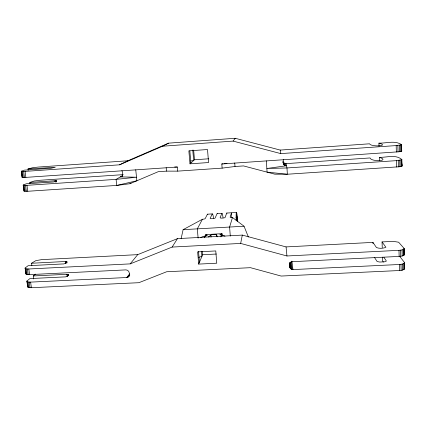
<?xml version="1.0" encoding="UTF-8"?>
<svg xmlns="http://www.w3.org/2000/svg" width="426" height="426" viewBox="0 0 426 426"><rect width="100%" height="100%" fill="white"/><g stroke="black" fill="none" stroke-linecap="round" stroke-linejoin="round"><path stroke-width="0.64" d="M236.393 220.205L236.494 214.901L237.16 217.313L237.442 221.105M399.524 256.143L404.407 262.4L404.7 268.865L402.549 270.127L399.513 270.526L281.144 276.053L250.477 267.682L166.651 271.751L138.865 282.699L31.386 287.715L28.899 287.593L27.717 286.991L26.955 281.011L29.889 278.588L63.964 276.937C65.764 277.651 71.366 274.056 66.893 274.301L33.281 275.947L33.691 278.955M27.717 286.991L26.955 281.011M26.944 281.426L28.127 282.007L30.608 282.118L126.778 277.523C130.952 277.177 129.935 269.642 125.942 269.882L29.575 274.626L27.088 274.525L25.906 273.977L25.145 267.981L28.111 265.717L62.308 263.976C64.044 264.652 69.763 261.255 65.274 261.511L31.54 263.247L31.875 265.675M25.906 273.977L25.145 267.981M289.478 262.757C289.531 265.355 289.211 269.674 292.95 269.583L399.354 264.498L402.394 264.099L404.551 262.869M379.475 160.336L379.38 157.316C386.733 157.636 395.381 154.105 401.814 159.457L402.112 166.034L399.881 166.726L287.353 174.234L274.797 174.181L243.544 165.922L234.998 166.497L222.127 168.132L177.669 171.135L166.513 171.135L158.211 171.699L129.967 183.707L116.745 185.427L27.749 191.269L23.994 191.093L23.212 185.006L26.279 183.782L51.839 182.067C53.202 182.403 59.635 180.416 55.029 180.736L29.825 182.435L29.996 183.707M23.994 191.093L23.212 185.006M177.669 171.135L177.296 167.024L25.869 177.381L22.109 177.291L21.327 171.183L24.431 170.139L50.864 168.281L55.263 167.301L28.02 168.989L28.196 170.272M22.109 177.291L21.327 171.183M25.129 268.369L26.305 268.897L28.798 268.987L130.191 263.88L172.125 247.075L240.663 243.427L242.303 235.088L286.059 246.915L372.952 242.389L376.43 247.533C379.284 248.651 383.155 248.566 385.897 247.261L382.058 241.915L393.4 241.377L398.619 242.213L404.056 248.358L404.349 254.839L402.187 256.026L399.135 256.42L292.486 261.676L290.958 262.15L289.616 264.024M181.087 238.752L183.127 229.662L202.43 219.262A2.503 0.511 -4.9 0 0 205.199 218.586L207.35 214.39A10.08 1.198 86.8 0 1 207.819 214.347M231.227 217.372A10.123 0.793 86.6 0 1 231.478 212.968L230.136 217.132A2.519 0.517 -4.3 0 0 232.484 217.516L229.603 227.042L230.296 236.068M283.466 159.462C282.544 161.827 283.173 166.129 286.512 165.73L266.852 168.494L286.98 167.961L396.579 160.639L401.952 159.665M220.902 236.877L221.557 234.955A1.816 0.421 -4.5 0 1 219.901 234.619A1.816 0.421 -4.5 0 1 221.855 234.087L221.989 233.698L205.875 234.593L205.806 236.249M198.702 264.099L197.637 251.883L215.769 250.941L216.765 263.199L198.702 264.099L202.59 254.743L202.318 251.526M204.432 237.777L205.305 235.85A1.81 0.421 -4.9 0 0 207.297 235.312A1.81 0.421 -4.9 0 0 205.699 234.976M202.43 219.262L197.318 228.863L198.117 238.102M172.125 247.075L177.456 238.635L242.303 235.088M240.663 243.427L286.954 255.978L398.976 250.334L402.027 249.95L404.194 248.795M21.3 171.337L25.059 171.39L119.546 164.819L162.604 146.209L233.102 141.097L235.221 138.28L280.212 150.074L369.56 143.796C370.897 147.151 390.36 146.059 378.927 143.141L379.028 146.187M128.189 277.07L129.786 274.988M128.743 276.586L129.541 275.547M127.518 277.39L129.525 274.781M126.778 277.523L129.595 273.87M130.191 263.88L137.699 254.641L177.456 238.635M25.922 273.577L26.343 273.13M23.19 185.193L26.944 185.331L116.085 179.373L136.512 177.221L120.436 176.891C123.455 176.561 122.789 172.487 121.9 170.517M189.985 163.824L208.57 162.546L207.51 149.531L188.862 150.863L189.985 163.824L194.474 159.782L208.783 158.786M33.281 275.947L35.672 274.088M208.287 237L210.891 235.115A2.721 0.634 -4.7 0 1 213.852 234.316A2.721 0.634 -4.7 0 1 216.296 234.817L217.729 236.84M31.54 263.247L35.779 260.68L41.487 259.652L137.699 254.641M129.967 183.707L131.022 183.015M222.127 168.132L221.808 163.983L399.492 151.736L401.739 151.129L401.441 144.536C394.604 140.191 386.329 143.381 378.927 143.141M121.064 176.806L122.64 175.906M121.634 176.524L122.704 175.911M122.486 175.72L116.085 179.373L116.745 185.427L136.874 180.773L135.745 169.782M233.102 141.097L280.782 153.605L396.175 145.58L401.58 144.702M162.604 146.209L168.616 143.147L235.221 138.28M119.546 164.819L127.853 160.772L168.616 143.147M22.136 177.12L22.583 176.912M29.825 182.435L34.197 181.007L40.06 180.262L123.221 174.639M28.02 168.989L32.435 167.753L38.329 167.056L127.853 160.772M205.247 235.983L204.634 236.105A12.961 3.073 -4.7 0 0 200.758 237.548M221.808 163.983L223.096 163.824M224.385 163.664L226.962 163.344M283.024 161.624L283.881 162.902L286.064 163.627L370.05 157.95C371.089 162.04 390.914 161.14 379.38 157.316M207.574 214.177L212.366 213.895M217.164 213.607L221.978 213.325M226.792 213.043L236.457 212.473M235.961 217.382L237.16 217.313M183.127 229.662L244.05 226.227L248.395 237.037M202.59 254.743L216.403 254.034M174.671 167.04L177.296 167.024M190.289 163.014L190.875 163.025L189.82 150.847M221.515 235.088L222.052 235.152A12.961 3.073 -4.7 0 1 224.96 236.222M198.894 262.16L199.469 262.251L198.532 251.436M232.484 217.516L244.05 226.227M401.739 151.129L401.505 147.103M383.863 257.32L386.275 260.861L386.148 261.314L384.513 261.814L379.742 262.043L377.138 261.537L374.459 257.416M383.352 262.043L382.665 261L382.543 257.197M402.112 166.034L401.931 163.909M404.349 254.839L404.056 248.358M404.7 268.865L404.492 265.723M286.064 163.627L286.98 167.961L287.353 174.234L267.086 172.141L266.356 160.852M285.276 163.579L285.713 165.735M284.536 163.328L284.957 165.533M283.881 162.902L284.296 165.139M283.37 162.317L283.769 164.574M283.125 162.189L283.418 163.877M283.072 161.981L283.269 163.099M280.212 150.074L280.782 153.605M28.798 268.987L29.575 274.626M30.608 282.118L31.386 287.715M27.424 269.003L28.201 274.637M29.24 282.124L30.012 287.72M26.305 268.897L27.088 274.525M28.127 282.007L28.899 287.593M25.523 268.678L26.305 274.301M27.344 281.767L28.116 287.342M21.699 171.438L22.509 177.402M23.59 185.326L24.394 191.242M25.059 171.39L25.869 177.381M26.944 185.331L27.749 191.269M23.648 171.47L24.458 177.45M25.533 185.395L26.337 191.333M22.498 171.486L23.313 177.461M24.388 185.395L25.198 191.322M66.935 261.649L67.09 262.874M68.554 274.461L68.708 275.675M56.296 180.704L56.461 181.982M66.52 261.548L66.674 262.773M68.139 274.349L68.293 275.563M55.721 180.704L55.886 181.987M65.95 261.505L66.184 263.337M67.574 274.296L67.803 276.112M55.029 180.736L55.194 182.019M65.274 261.511L65.503 263.343M66.893 274.301L67.201 276.724M291.89 261.106L292.95 269.583M291.203 261.697L292.14 269.52M290.543 262.102L291.379 269.259M289.978 262.325L290.708 268.822M289.611 263.055L290.181 268.231M289.478 264.306L289.829 267.533M286.059 246.915L286.954 255.978M166.183 167.658L166.513 171.135M193.649 150.106L194.474 159.782M192.77 150.085L193.665 160.506L192.994 160.602A14.191 1.523 -4.7 0 0 190.763 161.001M201.445 251.233L201.892 256.431L201.242 256.574A13.786 3.743 -4.9 0 0 198.633 257.48M205.875 234.593L205.982 235.86M210.891 235.115L211.051 237.032M216.296 234.817L216.451 236.734M221.989 233.698L222.138 235.61M221.855 234.087L221.957 235.365M234.737 162.972L234.998 166.497M372.952 242.389L373 243.667M382.058 241.915L382.244 247.66M401.255 144.888L401.414 151.331M401.633 159.883L401.793 166.273M403.885 249.226L404.04 255.286M404.242 263.332L404.396 269.339M400.488 145.08L400.653 151.539M400.871 160.107L401.031 166.507M403.15 249.62L403.305 255.691M403.507 263.753L403.662 269.77M399.327 145.271L399.492 151.736M399.716 160.32L399.881 166.726M402.027 249.95L402.187 256.026M402.394 264.099L402.549 270.127M397.857 145.442L398.028 151.912M398.251 160.501L398.422 166.912M400.605 250.195L400.765 256.276M400.972 264.354L401.132 270.388M396.175 145.58L396.35 152.05M396.579 160.639L396.75 167.051M398.976 250.334L399.135 256.42M399.354 264.498L399.513 270.526M213.543 218.224A10.086 1.118 86.7 0 0 212.159 214.108L210.167 218.293A2.508 0.511 -4.7 0 0 212.414 218.682A2.508 0.511 -4.7 0 0 215.146 218.005L216.978 213.82A10.096 1.038 86.7 0 1 217.377 213.783M223.022 217.67A10.107 0.959 86.7 0 0 221.802 213.538L220.135 217.713A2.513 0.511 -4.5 0 0 222.431 218.101A2.513 0.511 -4.5 0 0 225.13 217.425L226.632 213.25A10.112 0.873 86.7 0 1 226.973 213.218M236.249 220.817A10.133 0.714 86.6 0 1 236.494 212.478A10.133 0.714 86.6 0 1 237.713 221.685"/></g></svg>
